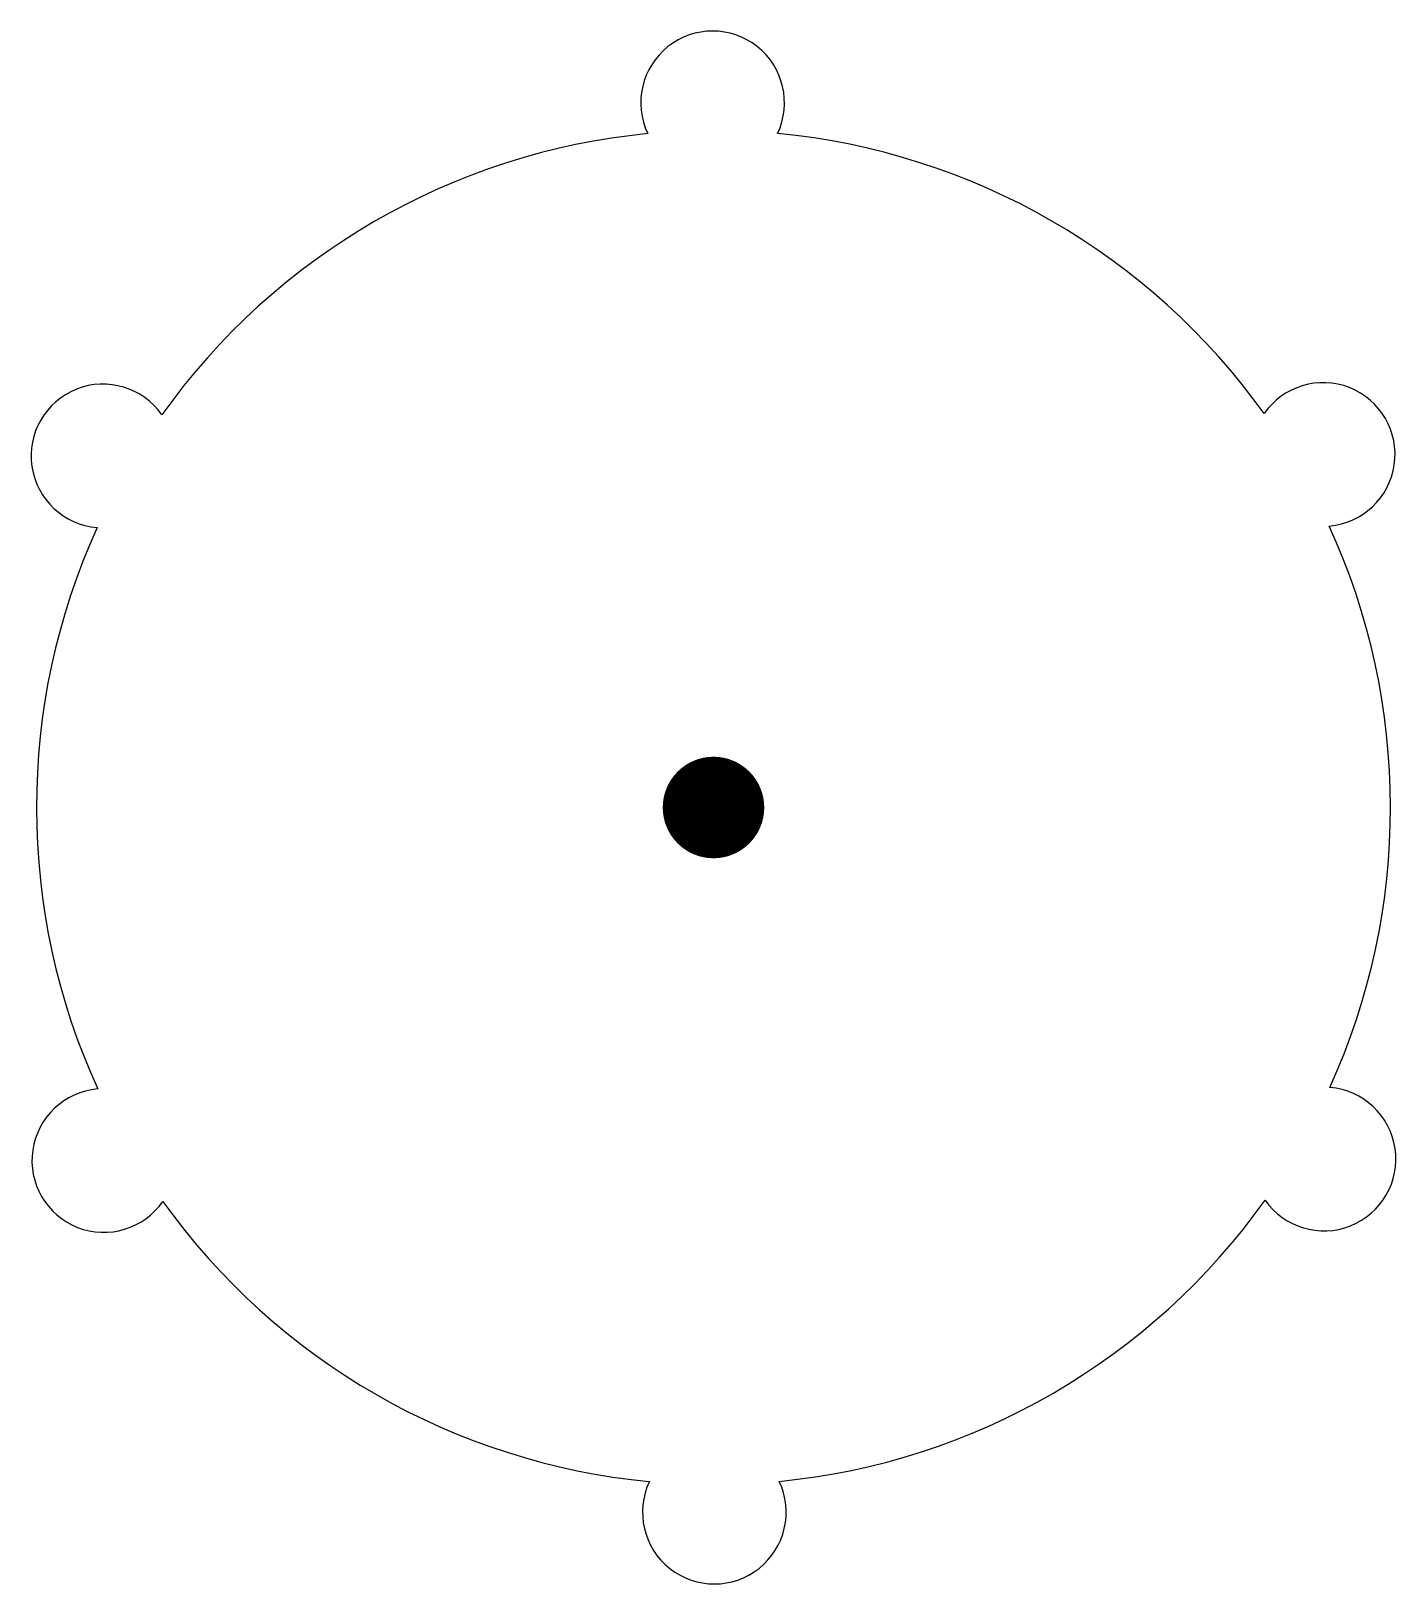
# Model space of a CAD drawing. Extents: x -0.88 to 0.88, y -1 to 1.
import ezdxf

# ---------------------------------------------------------------- set-up
doc = ezdxf.new("R2010")
doc.units = 0
doc.header["$LTSCALE"] = 0.01
doc.header["$MEASUREMENT"] = 0
doc.layers.get('0').update_dxf_attribs({"lineweight": 20})

msp = doc.modelspace()

# ---------------------------------------------------------------- linework, layer by layer
at = {"color": 0, "linetype": 'ByBlock', "lineweight": -2, "const_width": 0.0654}
msp.add_lwpolyline([(-0.0327, 0, 1), (0.0327, 0, 1)], format="xyb", close=True, dxfattribs=at)
at = {"color": 0, "linetype": 'ByBlock', "lineweight": -2}
for centre, radius, start, end in [((-0.0011, 0.9075), 0.0925, 334.8356, 205.3044), ((0, 0), 0.872, 95.579, 144.561), ((0, 0), 0.872, 35.579, 84.561), ((-0.7864, 0.4528), 0.0925, 34.8356, 265.3044), ((0.7853, 0.4547), 0.0925, 274.8356, 145.3044), ((0, 0), 0.872, 155.579, 204.561), ((0, 0), 0.872, 335.579, 24.561), ((-0.7853, -0.4547), 0.0925, 94.8356, 325.3044), ((0.7864, -0.4528), 0.0925, 214.8356, 85.3044), ((0, 0), 0.872, 215.579, 264.561), ((0, 0), 0.872, 275.579, 324.561), ((0.0011, -0.9075), 0.0925, 154.8356, 25.3044)]:
    msp.add_arc(centre, radius, start, end, dxfattribs=at)

doc.saveas('drawing.dxf')
